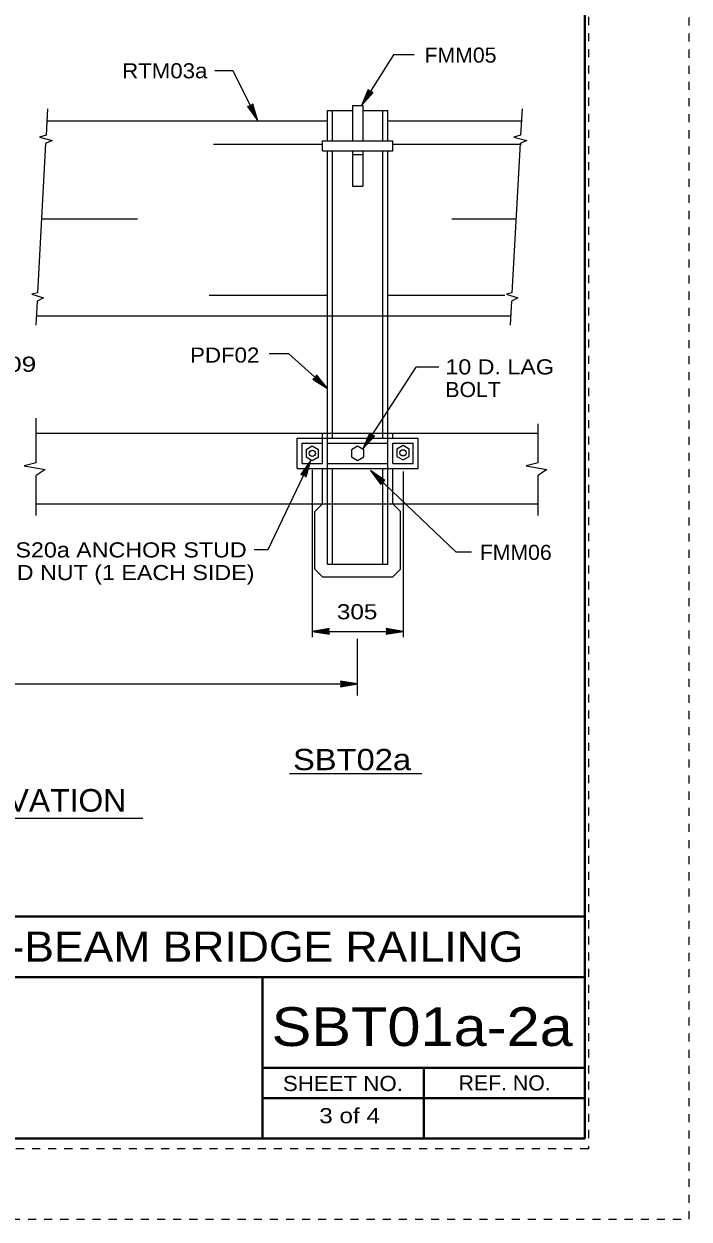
# Model space of a CAD drawing. Extents: x 1370 to 1387, y -905.5 to -882.8.
# Drawn here: x 1378.75 to 1387, y -905.5 to -890.68 of the extents above; entities that cross this region are included whole.
import ezdxf
from ezdxf.enums import TextEntityAlignment as Align

# ---------------------------------------------------------------- set-up
doc = ezdxf.new("R2010")
doc.units = 0
doc.header["$LTSCALE"] = 0.075
doc.linetypes.add('DOTTED', pattern=[1.5, 0.3, -1.2])
for name, color, linetype, lineweight in [('1', 7, 'Continuous', 13), ('2', 7, 'Continuous', 13), ('3', 7, 'Continuous', 13), ('4', 7, 'Continuous', 13), ('5', 7, 'Continuous', 13), ('61', 7, 'DOTTED', 13), ('62', 7, 'DOTTED', 13), ('63', 7, 'Continuous', 40)]:
    doc.layers.add(name, color=color, linetype=linetype, lineweight=lineweight)
for name, color, linetype in [('57', 7, 'Continuous'), ('58', 7, 'Continuous'), ('59', 7, 'Continuous'), ('8', 7, 'Continuous')]:
    doc.layers.add(name, color=color, linetype=linetype)

msp = doc.modelspace()

# ---------------------------------------------------------------- linework, layer by layer
at = {"layer": '1'}
for p, q in [((1379.01817, -892.16533), (1378.91725, -894.01583)), ((1384.90375, -892.16533), (1384.80283, -894.01583)), ((1378.91175, -894.12017), (1378.8955, -894.41717)), ((1384.79733, -894.12017), (1384.78117, -894.41717))]:
    msp.add_line(p, q, dxfattribs=at)
for points in [[(1379.04167, -891.73417), (1379.02383, -892.0605), (1378.94175, -892.0835), (1379.10033, -892.128), (1379.01817, -892.16533)], [(1384.92725, -891.73417), (1384.9095, -892.0605), (1384.82733, -892.0835), (1384.986, -892.128), (1384.90375, -892.16533)], [(1378.91725, -894.01583), (1378.84783, -894.03108), (1378.99067, -894.07567), (1378.91175, -894.12017)], [(1384.80283, -894.01583), (1384.7335, -894.03108), (1384.87625, -894.07567), (1384.79733, -894.12017)]]:
    msp.add_lwpolyline(points, dxfattribs=at)
at = {"layer": '2'}
for p, q in [((1382.51367, -892.13083), (1382.51367, -891.75583)), ((1382.51367, -891.75583), (1382.82617, -891.75583)), ((1382.82617, -891.69333), (1382.95117, -891.69333)), ((1382.82617, -891.69333), (1382.82617, -892.13083)), ((1382.95117, -891.69333), (1382.95117, -892.13083)), ((1382.95117, -891.75583), (1383.26367, -891.75583)), ((1383.26367, -892.13083), (1383.26367, -891.75583)), ((1379.03167, -891.88083), (1382.51367, -891.88083)), ((1383.26367, -891.88083), (1384.91925, -891.88083)), ((1382.45117, -892.25583), (1382.45117, -892.13083)), ((1382.45117, -892.13083), (1383.32617, -892.13083)), ((1382.45117, -892.25583), (1383.32617, -892.25583)), ((1382.51367, -894.301), (1382.51367, -892.25583)), ((1382.82617, -892.25583), (1382.82617, -892.30058)), ((1382.95117, -892.25583), (1382.95117, -892.30058)), ((1383.26367, -894.301), (1383.26367, -892.25583)), ((1383.32617, -892.25583), (1383.32617, -892.13083)), ((1382.82617, -892.30058), (1382.95117, -892.30058)), ((1378.9, -894.301), (1382.51367, -894.301)), ((1382.51367, -895.81825), (1382.51367, -894.301)), ((1383.26367, -894.301), (1384.7875, -894.301)), ((1382.13867, -896.19325), (1382.13867, -895.81825)), ((1382.13867, -895.81825), (1383.63867, -895.81825)), ((1382.45117, -896.00583), (1382.45117, -895.75583)), ((1382.45117, -896.13075), (1382.45117, -895.81825)), ((1383.32617, -895.81825), (1383.32617, -895.75583)), ((1383.63867, -896.19325), (1383.63867, -895.81825)), ((1382.20117, -896.13075), (1382.20117, -895.88075)), ((1382.20117, -895.88075), (1382.45117, -895.88075)), ((1383.32617, -896.13075), (1383.32617, -895.88075)), ((1383.32617, -895.88075), (1383.57617, -895.88075)), ((1383.57617, -896.13075), (1383.57617, -895.88075)), ((1382.13867, -896.19325), (1383.63867, -896.19325)), ((1382.20117, -896.13075), (1382.45117, -896.13075)), ((1382.45117, -896.63083), (1382.45117, -896.19325)), ((1383.32617, -896.13075), (1383.57617, -896.13075)), ((1383.32617, -896.63083), (1383.32617, -896.19325)), ((1382.45117, -896.63083), (1382.35733, -896.72458)), ((1383.32617, -896.63083), (1383.41983, -896.72458)), ((1382.35733, -897.44333), (1382.35733, -896.72458)), ((1383.41983, -897.44333), (1383.41983, -896.72458)), ((1382.35733, -897.44333), (1382.45117, -897.53708)), ((1382.51367, -897.38083), (1383.26367, -897.38083)), ((1383.32617, -897.53708), (1383.41983, -897.44333)), ((1382.45117, -897.53708), (1383.32617, -897.53708))]:
    msp.add_line(p, q, dxfattribs=at)
for points in [[(1383.26367, -897.38083), (1383.26367, -896.19325), (1383.26367, -895.81825), (1383.26367, -894.301)], [(1382.51367, -897.38083), (1382.51367, -896.19325), (1382.51367, -895.81825)]]:
    msp.add_lwpolyline(points, dxfattribs=at)
for points in [[(1382.32617, -895.91708), (1382.24933, -895.9615), (1382.24933, -896.05), (1382.32617, -896.09442), (1382.40283, -896.05), (1382.40283, -895.9615)], [(1382.88867, -895.91717), (1382.81183, -895.96158), (1382.81183, -896.05008), (1382.88867, -896.09442), (1382.96533, -896.05008), (1382.96533, -895.96158)], [(1383.45117, -895.91), (1383.37433, -895.95442), (1383.37433, -896.04292), (1383.45117, -896.08725), (1383.52783, -896.04292), (1383.52783, -895.95442)]]:
    msp.add_lwpolyline(points, close=True, dxfattribs=at)
for centre in [(1382.32613, -896.00575), (1383.45113, -895.99862)]:
    msp.add_circle(centre, 0.03863, dxfattribs=at)
at = {"layer": '3'}
for p, q in [((1378.90183, -895.75583), (1382.51367, -895.75583)), ((1383.26367, -895.75583), (1385.12575, -895.75583)), ((1378.90183, -896.63083), (1382.51367, -896.63083)), ((1383.26367, -896.63083), (1385.12575, -896.63083)), ((1382.04275, -899.97683), (1383.68267, -899.97683)), ((1377.66433, -900.52933), (1380.2225, -900.52933))]:
    msp.add_line(p, q, dxfattribs=at)
at = {"layer": '4'}
for p, q in [((1381.09867, -892.16983), (1382.45117, -892.16983)), ((1383.32617, -892.16983), (1384.91925, -892.16983)), ((1378.967, -893.09683), (1380.1565, -893.09683)), ((1384.05825, -893.09683), (1384.853, -893.09683)), ((1381.047, -894.04308), (1382.51367, -894.04308)), ((1383.26367, -894.04308), (1384.71275, -894.04308)), ((1383.61117, -894.93692), (1382.951, -895.94933)), ((1383.89508, -894.93692), (1383.61117, -894.93692)), ((1378.90183, -896.123), (1378.90183, -895.56733)), ((1385.12575, -896.123), (1385.12575, -895.64)), ((1382.32517, -896.20817), (1382.32517, -898.2855)), ((1383.45383, -896.22975), (1383.45383, -898.2855)), ((1378.90183, -896.77517), (1378.90183, -896.28)), ((1385.12575, -896.77517), (1385.12575, -896.28)), ((1382.32517, -898.21233), (1383.45383, -898.21233)), ((1382.88867, -899.00933), (1382.88867, -898.3065)), ((1374.42167, -898.8645), (1382.88867, -898.8645))]:
    msp.add_line(p, q, dxfattribs=at)
for points in [[(1383.58967, -891.06442), (1383.3315, -891.06442), (1382.93575, -891.69233)], [(1381.117, -891.259), (1381.34017, -891.259), (1381.649, -891.88083)], [(1381.79142, -894.76783), (1382.03233, -894.76783), (1382.51408, -895.20258)], [(1378.90183, -896.123), (1378.75333, -896.15917), (1379.0115, -896.20758), (1378.90183, -896.28)], [(1381.60617, -897.19858), (1381.77775, -897.19858), (1382.30975, -896.09058)], [(1385.12575, -896.123), (1384.97725, -896.15917), (1385.23533, -896.20758), (1385.12575, -896.28)], [(1384.3005, -897.23067), (1384.11175, -897.23067), (1383.04775, -896.219)]]:
    msp.add_lwpolyline(points, dxfattribs=at)
at = {"layer": '4', "lineweight": 25}
for points in [[(1383.07975, -891.53133), (1383.07517, -891.53017), (1383.07058, -891.52908), (1383.06592, -891.52792), (1383.06133, -891.52683), (1383.05758, -891.52442), (1383.05625, -891.52358), (1383.05375, -891.522), (1383.05042, -891.52167), (1383.04783, -891.52008), (1383.04533, -891.5185), (1383.0415, -891.51608), (1383.03725, -891.51158), (1383.03467, -891.51), (1383.02958, -891.50683), (1383.02617, -891.50108), (1383.02317, -891.49742), (1383.02058, -891.49583), (1383.02017, -891.49375), (1382.93575, -891.69233), (1383.07975, -891.53133), (1383.06575, -891.53667), (1383.02058, -891.51), (1382.95658, -891.65933), (1383.06575, -891.53667), (1383.05333, -891.5395), (1383.02383, -891.52442), (1382.9765, -891.62758), (1383.05333, -891.5395), (1383.04217, -891.54308), (1383.02333, -891.5365), (1382.9965, -891.59592), (1383.04217, -891.54308), (1383.03183, -891.5455), (1383.02392, -891.544), (1383.01417, -891.568), (1383.03183, -891.5455)], [(1381.5865, -891.67408), (1381.58317, -891.67742), (1381.57975, -891.68075), (1381.57642, -891.68408), (1381.57308, -891.68742), (1381.569, -891.68942), (1381.56767, -891.69008), (1381.565, -891.69142), (1381.563, -891.69408), (1381.56025, -891.69542), (1381.55758, -891.69675), (1381.55358, -891.69875), (1381.5475, -891.70008), (1381.54483, -891.70142), (1381.5395, -891.70408), (1381.53275, -891.70408), (1381.52808, -891.70475), (1381.52533, -891.70608), (1381.52333, -891.70542), (1381.649, -891.88083), (1381.5865, -891.67408), (1381.58375, -891.68883), (1381.53742, -891.7135), (1381.63167, -891.84592), (1381.58375, -891.68883), (1381.57975, -891.70083), (1381.5515, -891.71825), (1381.615, -891.81233), (1381.57975, -891.70083), (1381.577, -891.71225), (1381.5615, -891.725), (1381.59825, -891.77875), (1381.577, -891.71225), (1381.57358, -891.72233), (1381.56825, -891.72833), (1381.58358, -891.74917), (1381.57358, -891.72233)], [(1382.38008, -895.03317), (1382.37817, -895.0375), (1382.37625, -895.04183), (1382.37433, -895.04617), (1382.3725, -895.0505), (1382.36942, -895.05392), (1382.36842, -895.055), (1382.36642, -895.05725), (1382.3655, -895.06042), (1382.3635, -895.06267), (1382.3615, -895.06492), (1382.3585, -895.06825), (1382.35333, -895.07167), (1382.35133, -895.07392), (1382.34733, -895.07842), (1382.34108, -895.08083), (1382.337, -895.08317), (1382.335, -895.08542), (1382.33283, -895.0855), (1382.51408, -895.20258), (1382.38008, -895.03317), (1382.38292, -895.04792), (1382.34892, -895.08783), (1382.48517, -895.17642), (1382.38292, -895.04792), (1382.38358, -895.06058), (1382.36375, -895.08708), (1382.45725, -895.15133), (1382.38358, -895.06058), (1382.38525, -895.07217), (1382.3755, -895.08967), (1382.42942, -895.12617), (1382.38525, -895.07217), (1382.38583, -895.08275), (1382.383, -895.09033), (1382.40492, -895.10408), (1382.38583, -895.08275)], [(1383.0975, -895.79058), (1383.09292, -895.78942), (1383.08833, -895.78817), (1383.08375, -895.787), (1383.07917, -895.78575), (1383.07533, -895.78333), (1383.07408, -895.7825), (1383.07158, -895.78083), (1383.06825, -895.7805), (1383.06575, -895.77883), (1383.06325, -895.77717), (1383.0595, -895.77475), (1383.05525, -895.77017), (1383.05275, -895.76858), (1383.04775, -895.76525), (1383.04433, -895.7595), (1383.04142, -895.75575), (1383.03892, -895.75417), (1383.03842, -895.75208), (1382.951, -895.94933), (1383.0975, -895.79058), (1383.08342, -895.79575), (1383.03858, -895.76833), (1382.97233, -895.91667), (1383.08342, -895.79575), (1383.07092, -895.79833), (1383.04167, -895.78283), (1382.99275, -895.88525), (1383.07092, -895.79833), (1383.05975, -895.80175), (1383.041, -895.79492), (1383.01325, -895.85383), (1383.05975, -895.80175), (1383.04933, -895.804), (1383.04142, -895.80242), (1383.03133, -895.82617), (1383.04933, -895.804)], [(1382.18508, -896.267), (1382.18983, -896.26758), (1382.1945, -896.26817), (1382.19925, -896.26883), (1382.20392, -896.26942), (1382.208, -896.27133), (1382.20933, -896.272), (1382.212, -896.27333), (1382.21542, -896.27325), (1382.21808, -896.2745), (1382.22083, -896.27583), (1382.22483, -896.27775), (1382.22958, -896.28175), (1382.23233, -896.283), (1382.23775, -896.28567), (1382.24183, -896.29092), (1382.24525, -896.29425), (1382.24792, -896.2955), (1382.24867, -896.2975), (1382.30975, -896.09058), (1382.18508, -896.267), (1382.19842, -896.26008), (1382.24642, -896.2815), (1382.29283, -896.12575), (1382.19842, -896.26008), (1382.21042, -896.25583), (1382.2415, -896.26742), (1382.27667, -896.15958), (1382.21042, -896.25583), (1382.22108, -896.251), (1382.24058, -896.25542), (1382.26042, -896.19333), (1382.22108, -896.251), (1382.23108, -896.2475), (1382.23917, -896.248), (1382.24608, -896.22308), (1382.23108, -896.2475)], [(1383.17733, -896.39183), (1383.17933, -896.38758), (1383.18133, -896.38325), (1383.18333, -896.379), (1383.18533, -896.37467), (1383.1885, -896.37142), (1383.1895, -896.37033), (1383.19158, -896.36817), (1383.19258, -896.36492), (1383.19458, -896.36275), (1383.19667, -896.36058), (1383.19975, -896.35733), (1383.205, -896.354), (1383.20708, -896.35183), (1383.21117, -896.3475), (1383.2175, -896.34525), (1383.22167, -896.343), (1383.22375, -896.34083), (1383.22592, -896.34075), (1383.04775, -896.219), (1383.17733, -896.39183), (1383.17483, -896.37708), (1383.20992, -896.338), (1383.076, -896.24583), (1383.17483, -896.37708), (1383.1745, -896.36433), (1383.19508, -896.33833), (1383.10317, -896.27175), (1383.1745, -896.36433), (1383.17317, -896.35267), (1383.18333, -896.3355), (1383.13033, -896.29758), (1383.17317, -896.35267), (1383.17283, -896.34208), (1383.17583, -896.33458), (1383.15425, -896.32033), (1383.17283, -896.34208)], [(1382.53817, -898.24833), (1382.53667, -898.24383), (1382.53517, -898.23933), (1382.53367, -898.23483), (1382.53217, -898.23033), (1382.53217, -898.22583), (1382.53217, -898.22433), (1382.53217, -898.22133), (1382.53067, -898.21833), (1382.53067, -898.21533), (1382.53067, -898.21233), (1382.53067, -898.20783), (1382.53217, -898.20183), (1382.53217, -898.19883), (1382.53217, -898.19283), (1382.53517, -898.18683), (1382.53667, -898.18233), (1382.53667, -898.17933), (1382.53817, -898.17783), (1382.32517, -898.21233), (1382.53817, -898.24833), (1382.52617, -898.23933), (1382.52467, -898.18683), (1382.36417, -898.21233), (1382.52617, -898.23933), (1382.51717, -898.23033), (1382.51417, -898.19733), (1382.40167, -898.21233), (1382.51717, -898.23033), (1382.50817, -898.22283), (1382.50367, -898.20333), (1382.43917, -898.21233), (1382.50817, -898.22283), (1382.50067, -898.21533), (1382.49767, -898.20783), (1382.47217, -898.21233), (1382.50067, -898.21533)], [(1383.24083, -898.17633), (1383.24233, -898.18083), (1383.24383, -898.18533), (1383.24533, -898.18983), (1383.24683, -898.19433), (1383.24683, -898.19883), (1383.24683, -898.20033), (1383.24683, -898.20333), (1383.24833, -898.20633), (1383.24833, -898.20933), (1383.24833, -898.21233), (1383.24833, -898.21683), (1383.24683, -898.22283), (1383.24683, -898.22583), (1383.24683, -898.23183), (1383.24383, -898.23783), (1383.24233, -898.24233), (1383.24233, -898.24533), (1383.24083, -898.24683), (1383.45383, -898.21233), (1383.24083, -898.17633), (1383.25283, -898.18533), (1383.25433, -898.23783), (1383.41483, -898.21233), (1383.25283, -898.18533), (1383.26183, -898.19433), (1383.26483, -898.22733), (1383.37733, -898.21233), (1383.26183, -898.19433), (1383.27083, -898.20183), (1383.27533, -898.22133), (1383.33983, -898.21233), (1383.27083, -898.20183), (1383.27833, -898.20933), (1383.28133, -898.21683), (1383.30683, -898.21233), (1383.27833, -898.20933)], [(1382.67567, -898.8285), (1382.67717, -898.833), (1382.67867, -898.8375), (1382.68017, -898.842), (1382.68167, -898.8465), (1382.68167, -898.851), (1382.68167, -898.8525), (1382.68167, -898.8555), (1382.68317, -898.8585), (1382.68317, -898.8615), (1382.68317, -898.8645), (1382.68317, -898.869), (1382.68167, -898.875), (1382.68167, -898.878), (1382.68167, -898.884), (1382.67867, -898.89), (1382.67717, -898.8945), (1382.67717, -898.8975), (1382.67567, -898.899), (1382.88867, -898.8645), (1382.67567, -898.8285), (1382.68767, -898.8375), (1382.68917, -898.89), (1382.84967, -898.8645), (1382.68767, -898.8375), (1382.69667, -898.8465), (1382.69967, -898.8795), (1382.81217, -898.8645), (1382.69667, -898.8465), (1382.70567, -898.854), (1382.71017, -898.8735), (1382.77467, -898.8645), (1382.70567, -898.854), (1382.71317, -898.8615), (1382.71617, -898.869), (1382.74167, -898.8645), (1382.71317, -898.8615)]]:
    msp.add_lwpolyline(points, dxfattribs=at)
at = {"layer": '5'}
for p, q in [((1382.57617, -892.13083), (1382.57617, -891.75583)), ((1383.20117, -892.13083), (1383.20117, -891.75583)), ((1382.57617, -895.81825), (1382.57617, -892.25583)), ((1383.20117, -895.81825), (1383.20117, -892.25583)), ((1382.82617, -892.30058), (1382.82617, -892.69333)), ((1382.95117, -892.30058), (1382.95117, -892.69333)), ((1382.82617, -892.69333), (1382.95117, -892.69333)), ((1382.51367, -894.301), (1383.26367, -894.301)), ((1382.51367, -895.75583), (1383.26367, -895.75583)), ((1382.51367, -895.88075), (1383.26367, -895.88075)), ((1382.51367, -896.13075), (1383.26367, -896.13075)), ((1382.57617, -897.38083), (1382.57617, -896.19325)), ((1383.20117, -897.38083), (1383.20117, -896.19325)), ((1382.51367, -896.63083), (1383.26367, -896.63083))]:
    msp.add_line(p, q, dxfattribs=at)
at = {"layer": '61'}
for p, q in [((1385.75, -883.995), (1385.75, -904.63)), ((1385.75, -904.63), (1370.85, -904.63))]:
    msp.add_line(p, q, dxfattribs=at)
at = {"layer": '62'}
for p, q in [((1387, -905.5), (1387, -883.5)), ((1370, -905.5), (1387, -905.5))]:
    msp.add_line(p, q, dxfattribs=at)
at = {"layer": '63'}
for p, q in [((1385.70833, -884.5), (1385.70833, -904.5)), ((1371.70833, -901.75), (1385.70833, -901.75)), ((1371.70833, -902.5), (1385.70833, -902.5)), ((1381.70833, -904.5), (1381.70833, -902.5)), ((1381.70833, -903.625), (1385.70833, -903.625)), ((1383.70833, -904.5), (1383.70833, -903.625)), ((1381.70833, -904), (1385.70833, -904)), ((1371.70833, -904.5), (1385.70833, -904.5))]:
    msp.add_line(p, q, dxfattribs=at)

# ---------------------------------------------------------------- texts
at = {"layer": '3'}
for s, height, width, p in [('SBT02a', 0.2636, 1.15, (1382.08675, -899.93367)), ('ELEVATION', 0.2812, 1.05, (1377.80142, -900.44883))]:
    msp.add_text(s, height=height, dxfattribs=dict(at, width=width)).set_placement(p)
at = {"layer": '57', "width": 1.1}
msp.add_text('FACE-MOUNTED THRIE-BEAM BRIDGE RAILING', height=0.375, dxfattribs=at).set_placement((1372.31825, -902.30933))
at = {"layer": '58', "width": 1.15}
msp.add_text('SBT01a-2a', height=0.4802, dxfattribs=at).set_placement((1381.8215, -903.35358))
at = {"layer": '59'}
for s, width, p in [('SHEET NO.', 1.1, (1382.70571, -903.91217)), ('REF. NO.', 1.05, (1384.71208, -903.9055))]:
    msp.add_text(s, height=0.1877, dxfattribs=dict(at, width=width)).set_placement(p, align=Align.CENTER)
at = {"layer": '8'}
for s, width, p in [('FMM05', 1.05, (1383.71867, -891.161)), ('RTM03a', 1.1, (1379.96717, -891.35542)), ('PDF02', 1.1, (1380.8105, -894.8805)), ('FBX20 BOLT w/ PWR09', 1.3, (1375.33358, -894.994)), ('10 D. LAG', 1.15, (1383.97675, -895.02683)), ('BOLT', 1.05, (1383.97675, -895.308)), ('FRS20a ANCHOR STUD', 1.15, (1378.25975, -897.29625)), ('FMM06', 1.05, (1384.4035, -897.32708)), ('AND NUT (1 EACH SIDE)', 1.15, (1378.25975, -897.57742)), ('305', 1.2, (1382.631, -898.06317)), ('3 of 4', 1.2, (1382.41208, -904.31125))]:
    msp.add_text(s, height=0.1875, dxfattribs=dict(at, width=width)).set_placement(p)

doc.saveas('drawing.dxf')
